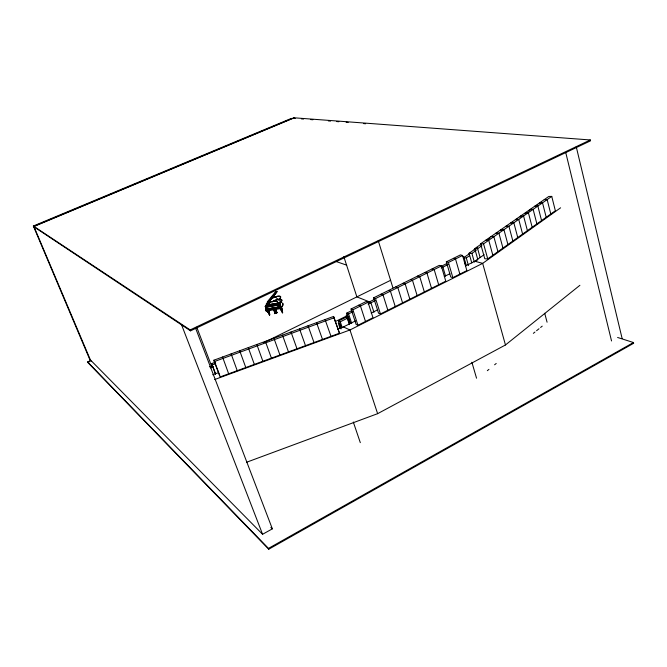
<?xml version="1.0" encoding="UTF-8"?>
<svg xmlns="http://www.w3.org/2000/svg" width="667" height="667" viewBox="0 0 667 667"><rect width="100%" height="100%" fill="white"/><g stroke="black" fill="none" stroke-linecap="round" stroke-linejoin="round"><path stroke-width="1" d="M265.566 307.47L266.075 311.097L280.373 308.629L282.85 305.319L282.858 304.227A5.153 1.709 -19.4 0 0 282.975 303.593L282.941 303.502A5.153 1.709 -19.4 0 0 282.55 303.151M274.579 313.14L274.912 312.54L276.98 312.181L276.763 313.098L274.579 313.14L276.647 312.781L276.98 312.181M280.107 308.671L279.74 307.212M271.369 298.808A5.461 1.784 -19.4 0 1 278.006 296.173A5.461 1.784 -19.4 0 1 280.474 297.707A9.988 3.277 -19.1 0 0 281.441 299.983A5.161 1.701 -19.4 0 1 281.833 300.333L281.866 300.425A5.161 1.701 -19.4 0 1 281.749 301.05L279.481 304.044L280.24 306.603L279.381 308.004L279.039 307.012L279.281 307.362M280.007 307.17L280.373 308.629M276.088 313.365L276.23 313.156M274.696 313.548L274.837 313.282M279.873 307.037L279.598 305.019M275.796 292.855L276.855 291.437L275.913 292.546M282.341 312.84L281.407 309.646L281.099 310.063L282.633 312.79L281.991 309.546M280.957 309.63L281.833 309.121M280.807 309.705L281.983 309.054L281.749 309.988L280.807 309.705L281.983 309.054M280.957 310.13L281.341 309.613M280.89 306.712L281.791 306.895A1.642 0.692 80.2 0 0 281.924 308.896L281.474 309.371A1.651 0.7 80.2 0 0 280.632 308.437L279.848 308.579A1.651 0.7 80.2 0 1 280.757 309.546L281.782 308.963M281.966 306.195L280.632 308.437M280.757 309.546L281.924 308.896M275.654 313.265L275.404 313.198A1.276 0.434 -19.5 0 1 275.179 313.407L275.463 313.448M279.373 307.996L279.89 307.028L279.123 308.046L278.848 307.445M278.564 307.487L278.322 307.137L278.656 308.121L280.49 306.303M275.588 309.621L276.13 312.698L274.662 308.954M276.505 312.515L275.121 308.879M279.865 307.979L266.141 310.305M277.897 308.254L278.831 307.045M278.306 307.971L279.039 307.012M278.498 307.904L279.123 306.995M273.712 308.329L274.862 312.915L273.395 309.171M278.548 307.929L279.573 307.312M274.687 313.457L275.229 312.731M274.437 313.64L275.171 313.098L274.896 313.615M279.631 307.078L278.881 308.087L278.631 307.254M277.055 307.529L276.43 308.513L277.564 307.662M277.28 307.712L276.188 308.554L275.896 307.554L276.146 307.912M269.626 304.602L269.293 305.428A1.426 0.467 -19.6 0 1 267.55 306.261A1.426 0.467 -19.6 0 1 266.758 305.87L266.667 305.611A1.426 0.467 -19.6 0 0 267.459 305.995A1.426 0.467 -19.6 0 0 269.201 305.161L269.626 304.602L277.755 303.177L277.33 303.735A1.434 0.475 -19.4 0 0 278.139 304.127A1.434 0.475 -19.4 0 0 279.882 303.293L281.015 302.176M277.856 307.612L277.614 307.262L276.672 308.462L276.321 307.479L276.572 307.837M276.705 307.795L276.938 308.421L277.697 307.245M276.938 308.421L278.039 307.187L278.281 307.537M277.164 308.379L278.122 307.17M277.122 307.345L277.405 308.337L278.406 307.12M277.78 308.029L278.206 307.329M274.629 308.604L275.279 308.237M274.279 308.221L274.471 308.846L275.413 307.637L275.713 308.629M275.146 308.087L274.904 307.729L275.229 308.721L275.93 307.72L274.721 308.804L274.479 307.979M274.962 308.763L275.98 307.537M275.279 308.046L275.454 308.679L276.321 307.479M276.405 307.47L275.963 308.588L276.705 307.812M275.696 308.638L276.697 307.42M279.781 304.894L279.215 304.094L281.474 301.1A4.836 1.592 -19.4 0 0 281.582 300.517L281.549 300.433A4.836 1.592 -19.4 0 0 281.182 300.108A10.263 3.368 -19.1 0 1 280.04 298.066L280.482 297.215A5.169 1.684 -19.4 0 0 277.28 296.39A5.169 1.684 -19.4 0 0 271.594 298.791L265.183 306.553L265.741 307.345L265.441 306.503M274.145 308.254C271.06 310.83 275.037 306.211 274.496 308.846M273.437 308.379C272.928 307.379 273.487 309.68 273.987 307.887M274.354 307.996L273.495 309.021L273.395 308.563M274.862 308.137L273.737 308.971L273.503 308.146M274.987 307.712L274.229 308.888L274.904 307.729M268.142 312.289C269.301 316.133 270.46 315.191 269.034 311.781M269.393 315.049L269.843 314.799M274.504 308.596L275.413 307.637M272.444 308.554L272.194 308.196L271.302 309.396L270.777 308.446L269.776 309.446M271.461 309.154L272.286 308.187M271.561 309.355L272.57 308.137L273.028 309.096M271.719 308.854L271.486 308.321L271.786 309.313L273.003 308.454M272.028 309.271L273.153 308.429M273.278 308.012L272.278 309.23L272.011 308.629M273.703 307.937L272.761 309.146L272.486 308.146M268.317 311.456L268.001 311.864L268.876 311.356M270.085 309.605L270.86 308.429M268.001 312.356L268.784 312.223L269.026 311.289L267.851 311.939L268.001 312.356L268.968 311.13A1.634 0.709 80.2 0 1 268.784 310.438M270.485 309.321L271.202 308.371M268.634 311.806L269.026 311.289M271.286 308.354L270.327 309.563L270.302 308.921M271.569 308.304L270.569 309.521L270.21 308.546L270.727 308.846M271.219 309.196L271.994 308.237M269.743 309.021C268.876 307.854 268.276 310.922 267.834 309.338M269.16 308.729L268.376 309.905L268.084 308.913L268.334 309.263M268.626 309.863L269.66 308.804M269.026 309.58L269.585 308.654M268.826 309.163L269.109 309.78L269.952 308.754L268.868 309.822L268.593 308.829L267.409 310.072L267.192 309.638M266.758 310.505L266.875 310.822A1.642 0.717 80.3 0 1 267.792 311.781L268.968 311.13M269.351 309.738L270.293 308.529M269.751 309.455L270.577 308.479L271.077 309.438M267.042 309.471L267.625 309.388M268.042 309.313L266.925 310.155L267.901 309.338M279.84 307.704L266.066 310.088L266.658 309.321L265.533 306.095L267.184 310.113L268.084 308.913M267.184 310.113L268.167 308.896M268.593 308.829L267.65 310.03L267.384 309.038M267.892 309.988L269.034 309.146M268.251 309.68L268.876 308.779M266.283 307.754L266.733 308.696M267.033 305.903L266.441 306.67L279.665 304.36M265.183 306.553L269.018 301.634M275.054 293.93L276.305 291.787L275.679 291.621L267.384 301.767L268.001 302.401M266.408 305.653L267.042 304.844L269.977 304.327M267.384 301.767L267.934 302.018L266.233 304.177L266.725 304.569L277.088 291.621L271.302 298.716M275.679 291.621L276.046 292.113L266.233 304.177M266.492 304.385L269.36 300.717M276.305 291.787L274.787 293.73L275.288 294.122M271.077 298.533L271.794 297.624M274.404 294.389L275.221 293.397M266.466 304.369L276.538 291.971M276.021 300.475L276.455 300.267M274.029 295.606L281.316 302.568M487.335 370.685L488.944 369.376M494.597 364.791L496.215 363.482M533.35 333.342L534.959 332.033M536.576 330.724L538.994 328.756M540.612 327.447L542.229 326.138M246.457 462.298L377.63 413.673L505.461 344.972L579.906 285.293M275.771 313.098L275.438 313.298A1.276 0.434 -19.5 0 1 275.213 313.515L275.363 313.498M487.735 258.896L555.353 210.747L551.751 196.398L548.799 196.448L480.615 243.78L484.784 258.779L487.735 258.896L483.567 243.855L551.751 196.398M560.605 207.804L482.666 263.365L349.967 329.973L214.666 379.54M465.608 265.866L474.862 261.239L484.142 254.686M475.896 260.997L477.589 259.805M470.193 253.177L463.498 257.837L466.291 257.946L469.643 255.603M477.789 259.421L474.754 248.599L477.647 248.683L481.916 245.714M471.794 262.973L469.051 253.277L471.894 253.377L476.121 250.425M474.754 248.599L481.557 243.864M487.452 239.77L489.962 238.027M500.692 230.574L502.326 229.44M511.222 223.262L512.823 222.144M516.016 219.927L517.6 218.826M519.977 217.175L521.552 216.083M524.696 213.899L526.255 212.815M528.597 211.189L530.14 210.113M535.534 206.361L537.835 204.761M540.12 203.177L541.637 202.118M469.051 253.277L477.472 247.424M87.577 361.956L268.451 548.407L633.467 342.53L633.65 343.288L268.759 549.216L87.802 362.473L87.577 361.956L90.404 360.63M89.603 359.104L262.581 534.284L272.353 528.839L195.389 327.605M357.954 325.254L372.986 317.717L368.026 302.276L366.15 301.526L351.05 308.996L356.111 324.429L357.954 325.254L352.885 309.78L351.05 308.996M380.448 313.974L445.781 281.191L441.321 265.983L439.245 265.374L373.637 297.824L378.539 313.19L380.448 313.974L375.538 298.558L373.637 297.824M452.851 277.647L466.875 270.61L462.556 255.461L460.43 254.894L446.34 261.864L450.75 277.005L452.851 277.647L448.432 262.456L446.34 261.864M338.194 328.873L340.937 327.497M337.552 329.073L343.405 326.93L355.444 320.919M371.177 313.048L377.664 309.813M444.314 276.505L449.866 273.728M347.59 318.142L345.856 317.367L338.569 320.985L340.295 321.777L347.59 318.142L349.216 323.061M352.885 309.78L368.026 302.276M375.538 298.558L441.321 265.983M448.432 262.456L462.556 255.461M350.208 323.553L346.765 313.106L351.751 310.639M374.579 299.333L369.068 302.068L370.919 302.801L373.962 312.289M440.87 266.5L446.973 263.473M346.765 313.106L348.566 313.89L352.726 311.831M368.142 304.185L375.529 300.517M441.162 267.976L448.157 264.499M349.391 324.612L346.306 315.274L348.141 314.357M335.276 321.602L347.39 315.591M263.607 342.705L390.587 280.315M292.588 118.543L291.254 118.443L33.35 226.013L190.162 329.907L590.328 139.962L590.528 140.829L190.529 330.849L33.592 226.58M87.802 362.473L89.678 361.597M590.328 139.962L293.972 117.784L33.825 226.33L91.037 361.414M34.017 226.455L293.18 118.251L295.264 118.409M339.478 333.208L220.093 376.938L214.257 361.589L213.957 360.163L333.567 316.45L339.478 333.208L333.567 316.45M214.257 361.589L334.3 317.709M215.541 374.42L211.647 363.565L215.416 362.189M211.939 364.974L215.708 363.598M209.413 366.858L212.189 365.849M210.614 367.934L213.398 366.908M212.723 374.771L218.576 372.628M269.593 304.719L269.293 302.693A15.449 13.957 75.5 0 1 277.372 301.267L277.68 303.302M269.293 302.693L269.218 302.71A15.458 13.957 75.5 0 1 277.305 301.284L277.372 301.267M267.834 304.494L265.983 306.578L279.74 304.169C279.248 301.417 282.124 310.03 280.674 306.828M276.847 303.118L280.765 302.426M280.899 302.801L267.042 304.844M269.51 305.102L277.889 303.552M268.976 305.286L278.122 303.677M271.102 305.194L278.214 303.944M266.108 307.195L279.898 304.727M265.983 307.212L279.823 304.794M282.858 304.227L282.85 305.319M266.5 308.963L280.29 306.57L279.89 304.844M270.577 308.479C270.293 310.263 272.811 307.929 271.236 308.746M275.696 307.587L275.713 308.162M266.658 309.321L267.4 309.205M273.637 308.121L272.436 308.988M273.787 308.096L274.079 308.671M277.489 307.454L277.922 308.254M278.773 307.229L277.655 308.296L277.364 307.679L277.43 308.337M267.267 309.446L279.957 307.237M280.999 307.037L281.791 306.895M268.601 309.396L268.684 309.605M269.076 308.738L269.393 309.488M271.577 308.879L271.811 309.313M277.997 307.77L278.414 308.162M273.178 309.28L273.945 309.146M266.875 310.822L267.65 310.689A1.642 0.709 80.3 0 1 268.576 311.647L267.792 311.781M268.826 311.197L268.259 311.297L268.401 311.848M280.899 309.471L281.474 309.371M267.851 311.939L269.176 311.706M274.579 312.981L277.13 312.606M265.966 307.087L266.333 307.745M544.205 199.641L547.157 199.591L550.8 213.99M539.57 202.86L542.521 202.818L546.198 217.267M534.892 206.103L537.852 206.07L541.562 220.569M530.173 209.38L533.133 209.355L536.885 223.895M525.413 212.681L528.372 212.665L532.166 227.255M520.61 216.016L523.57 216.008L527.405 230.649M515.766 219.376L518.726 219.385L522.603 234.067M510.88 222.77L513.84 222.786L517.75 237.519M505.953 226.196L508.913 226.213L512.865 241.004M500.975 229.648L503.935 229.681L507.929 244.514M495.956 233.133L498.908 233.175L502.951 248.057M490.887 236.652L493.847 236.702L497.924 251.634M485.776 240.203L488.728 240.262L492.855 255.253M480.615 243.78L483.567 243.855M474.12 249.75L476.013 249.808M301.401 118.876L303.568 119.043M310.73 119.585L312.906 119.752M328.347 120.919L330.557 121.086M336.785 121.561L338.869 121.719M346.131 122.269L348.207 122.428M363.582 123.595L365.649 123.754M462.389 256.37L463.79 256.753L466.333 265.683M474.862 261.239L482.666 263.365L505.461 344.972M453.402 258.371L455.511 258.954L459.88 274.12M441.554 266.7L442.913 267.1L445.539 276.071M432.108 268.901L434.167 269.526L438.678 284.759M424.937 272.453L426.972 273.086L431.532 288.344M617.609 337.469L633.467 342.53M417.725 276.013L419.743 276.663L424.354 291.946M410.472 279.598L412.473 280.265L417.133 295.564M403.185 283.208L405.169 283.884L409.872 299.208M335.976 261.464L346.698 265.166M395.856 286.835L397.815 287.527L402.576 302.868M388.494 290.478L390.428 291.187L395.239 306.553M381.082 294.139L383.008 294.864L387.861 310.255M369.785 302.009L356.878 296.882L343.822 256.645M358.621 305.253L360.48 306.02L365.491 321.477M346.306 315.274L348.074 316.05L350.542 323.545M339.937 323.753L338.244 322.97L340.178 328.764M343.405 326.93L349.967 329.973L377.63 413.673M270.86 527.38L272.353 528.839M325.062 319.56L330.999 336.318M316.558 322.67L322.503 339.428M308.046 325.779L314.007 342.538M299.525 328.889L305.503 345.656M291.004 332.008L296.99 348.766M33.35 226.013L90.237 360.605M282.466 335.126L288.478 351.893M268.451 548.407L268.759 549.216M181.607 324.929L262.581 534.284M190.162 329.907L190.529 330.849M273.929 338.244L279.948 355.011M211.647 363.565L215.599 373.92M196.757 327.197L211.931 366.942M213.957 360.163L219.777 375.463M228.664 373.795L222.545 357.02M237.235 370.66L231.124 353.885M245.79 367.525L239.703 350.75M268.459 311.873L269.551 314.841M274.829 308.729L276.23 312.565M273.912 309.913L274.962 312.781M254.344 364.39L248.266 347.624M262.881 361.264L256.828 344.497M271.419 358.137L265.383 341.371M267.917 309.988L267.892 309.746M267.275 309.446L266.667 310.213M266.333 311.055L265.825 307.42M272.086 309.013L271.861 308.638L272.053 309.271M269.885 309.171L270.102 309.605M269.618 309.688L269.451 309.054M269.176 309.296L269.376 309.73M268.476 309.413L268.643 309.855M268.509 311.614L268.784 312.223M277.897 307.379L278.164 308.204M277.005 307.937L277.189 308.379M276.188 307.679L276.446 308.504M276.071 308.329L276.08 307.904M275.346 308.229L275.471 308.671M274.912 312.54L275.062 312.965M282.591 304.277L282.5 304.019A4.836 1.609 -19.4 0 0 282.6 303.427L282.566 303.343A4.836 1.609 -19.4 0 0 282.466 303.193M281.599 309.571L282.633 312.79M277.73 303.752L277.422 304.002A1.434 0.475 -19.4 0 0 278.072 304.419A1.434 0.475 -19.4 0 0 279.815 303.718M268.718 312.189L269.685 315.007M273.845 309.096L275.129 312.865M353.302 422.011L360.313 442.655M340.295 321.777L342.254 327.68M340.262 324.721L341.229 327.63M338.569 320.985L341.187 328.839M348.566 313.89L351.701 323.412M293.972 117.784L294.147 118.326M274.654 308.154L275.413 312.565M271.01 308.971L270.777 308.446M270.018 309.146L269.785 308.621M378.264 240.754L392.946 287.877M279.915 304.894L280.215 306.578M471.877 362.239L476.546 378.206M466.291 257.946L468.467 265.608M464.591 261.656L465.408 264.524M471.894 253.377L474.362 262.123M477.647 248.683L480.132 257.562M544.722 313.29L547.073 322.203M565.808 152.76L611.539 340.97M576.23 146.682L622.119 338.502M276.296 309.571L276.555 312.373M281.14 309.029A1.642 0.692 80.2 0 1 280.99 308.513M272.469 301.934A5.461 1.793 -19.4 0 1 279.665 299.25M281.391 299.466A5.461 1.793 -19.4 0 1 281.858 300.275M272.611 301.667A5.161 1.693 -19.4 0 1 280.357 299.141M281.04 299.325A5.161 1.693 -19.4 0 1 281.491 300.092L281.057 300.959A10.255 3.393 -19.1 0 0 280.924 301.817"/></g></svg>
